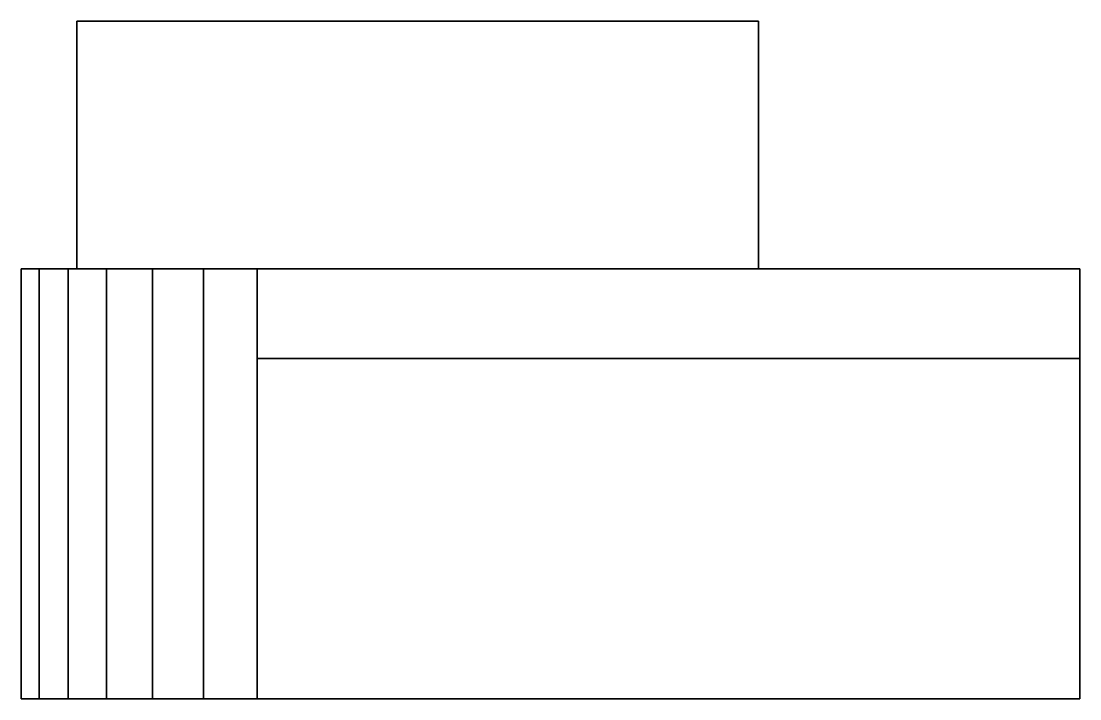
# Model space of a CAD drawing. Header units: inches. Extents: x 0 to 200, y -26 to 0.
# Drawn here: x 0 to 40.62, y -26 to 0 of the extents above.
import ezdxf

# ---------------------------------------------------------------- set-up
doc = ezdxf.new("R2010")
doc.units = ezdxf.units.IN
doc.header["$MEASUREMENT"] = 0
doc.layers.add('ACESSORIOS', color=3, linetype='Continuous')

msp = doc.modelspace()

# ---------------------------------------------------------------- linework, layer by layer
at = {"layer": 'ACESSORIOS'}
for points in [[(28.289, 0, 47.244), (28.289, -9.5, 47.244), (2.131, -9.5, 47.244), (2.131, 0, 47.244)], [(2.131, 0, 47.244), (2.131, -9.5, 47.244), (2.131, -9.5, 19.023), (2.131, 0, 19.023)], [(2.131, 0, 19.023), (28.289, 0, 19.023), (28.289, 0, 47.244), (2.131, 0, 47.244)], [(28.289, 0, 19.023), (28.289, -9.5, 19.023), (2.131, -9.5, 19.023), (2.131, 0, 19.023)], [(28.289, 0, 47.244), (28.289, -9.5, 47.244), (28.289, -9.5, 19.023), (28.289, 0, 19.023)], [(9.053, -9.5, 85.088), (40.618, -9.5, 85.088), (40.618, -9.5), (0, -9.5)], [(0, -9.5), (0, -9.5, 77.995), (9.053, -9.5, 85.088)], [(0, -26), (0, -9.5), (40.618, -9.5), (40.618, -26)], [(0, -26), (0, -9.5), (0, -9.5, 77.995), (0, -26, 77.995)], [(2.131, -9.5, 19.023), (28.289, -9.5, 19.023), (28.289, -9.5, 47.244), (2.131, -9.5, 47.244)], [(40.618, -9.5, 85.088), (9.053, -9.5, 85.088), (9.053, -12.945, 85.088), (40.618, -12.945, 85.088)], [(40.618, -26, 21.956), (40.618, -26), (40.618, -9.5), (40.618, -12.945, 21.956)], [(40.618, -9.5), (40.618, -12.945, 21.956), (40.618, -12.945, 85.088), (40.618, -9.5, 85.088)], [(9.053, -26, 21.956), (9.053, -12.945, 21.956), (9.053, -12.945, 85.088), (9.053, -26, 85.088)], [(9.053, -12.945, 85.088), (40.618, -12.945, 85.088), (40.618, -12.945, 21.956), (9.053, -12.945, 21.956)], [(9.053, -12.945, 21.956), (9.053, -26, 21.956), (40.618, -26, 21.956), (40.618, -12.945, 21.956)], [(9.053, -26, 85.088), (0, -26, 77.995), (0, -26), (9.053, -26, 21.956)], [(40.618, -26), (0, -26), (9.053, -26, 21.956), (40.618, -26, 21.956)]]:
    msp.add_3dface(points, dxfattribs=at)

# ---------------------------------------------------------------- meshes
mesh = msp.add_polymesh((2, 7), dxfattribs=at)
for k, corner in enumerate([(9.053, -9.5, 85.088), (6.997, -9.5, 84.88), (5.039, -9.5, 84.218), (3.279, -9.5, 83.134), (1.805, -9.5, 81.684), (0.694, -9.5, 79.942), (0, -9.5, 77.995), (9.053, -26, 85.088), (6.997, -26, 84.88), (5.039, -26, 84.218), (3.279, -26, 83.134), (1.805, -26, 81.684), (0.694, -26, 79.942), (0, -26, 77.995)]):
    mesh.set_mesh_vertex(divmod(k, 7), corner)
mesh = msp.add_polymesh((2, 7), dxfattribs=at)
for k, corner in enumerate([(9.053, -9.5, 85.088), (6.997, -9.5, 84.88), (5.039, -9.5, 84.218), (3.279, -9.5, 83.134), (1.805, -9.5, 81.684), (0.694, -9.5, 79.942), (0, -9.5, 77.995), (9.053, -9.5, 85.088), (7.544, -9.5, 83.906), (6.035, -9.5, 82.724), (4.527, -9.5, 81.541), (3.018, -9.5, 80.359), (1.509, -9.5, 79.177), (0, -9.5, 77.995)]):
    mesh.set_mesh_vertex(divmod(k, 7), corner)
mesh = msp.add_polymesh((2, 7), dxfattribs=at)
for k, corner in enumerate([(9.053, -26, 85.088), (6.997, -26, 84.88), (5.039, -26, 84.218), (3.279, -26, 83.134), (1.805, -26, 81.684), (0.694, -26, 79.942), (0, -26, 77.995), (9.053, -26, 85.088), (7.544, -26, 83.906), (6.035, -26, 82.724), (4.527, -26, 81.541), (3.018, -26, 80.359), (1.509, -26, 79.177), (0, -26, 77.995)]):
    mesh.set_mesh_vertex(divmod(k, 7), corner)

doc.saveas('drawing.dxf')
